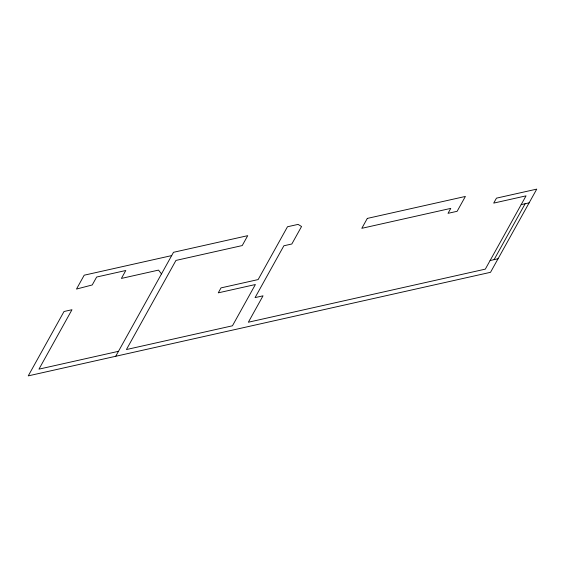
<?xml version="1.0" encoding="UTF-8"?>
<svg xmlns="http://www.w3.org/2000/svg" width="565" height="565" viewBox="0 0 565 565"><rect width="100%" height="100%" fill="white"/><g stroke="black" fill="none" stroke-linecap="round" stroke-linejoin="round"><path stroke-width="0.85" d="M115.719 356.275L173.504 252.301L247.724 235.669L242.223 245.57L175.955 260.423L126.426 349.544L232.448 325.793L255.38 284.527L218.274 292.847L221.021 287.889L258.134 279.576L287.486 226.763L298.087 224.39L301.555 226.501L291.83 243.995L283.877 245.775L255.076 297.6L263.029 295.82L248.353 322.227L485.321 269.138L526.043 195.857L493.711 203.103L496.458 198.153L536.75 189.127L490.519 272.309L28.25 375.873L64.022 311.506L71.974 309.726L38.957 369.143L118.473 351.324M494.078 259.653L525.146 203.739M171.675 255.599L84.199 275.197L76.494 289.061L92.236 284.958L96.643 277.034L125.797 270.501L121.397 278.425L158.518 270.105L161.491 273.919M521.17 204.636L529.123 202.849M490.102 260.543L498.055 258.763M367.314 218.415L361.805 228.316L450.778 208.386L448.031 213.337L457.127 211.296L465.383 196.443L367.314 218.415"/></g></svg>
